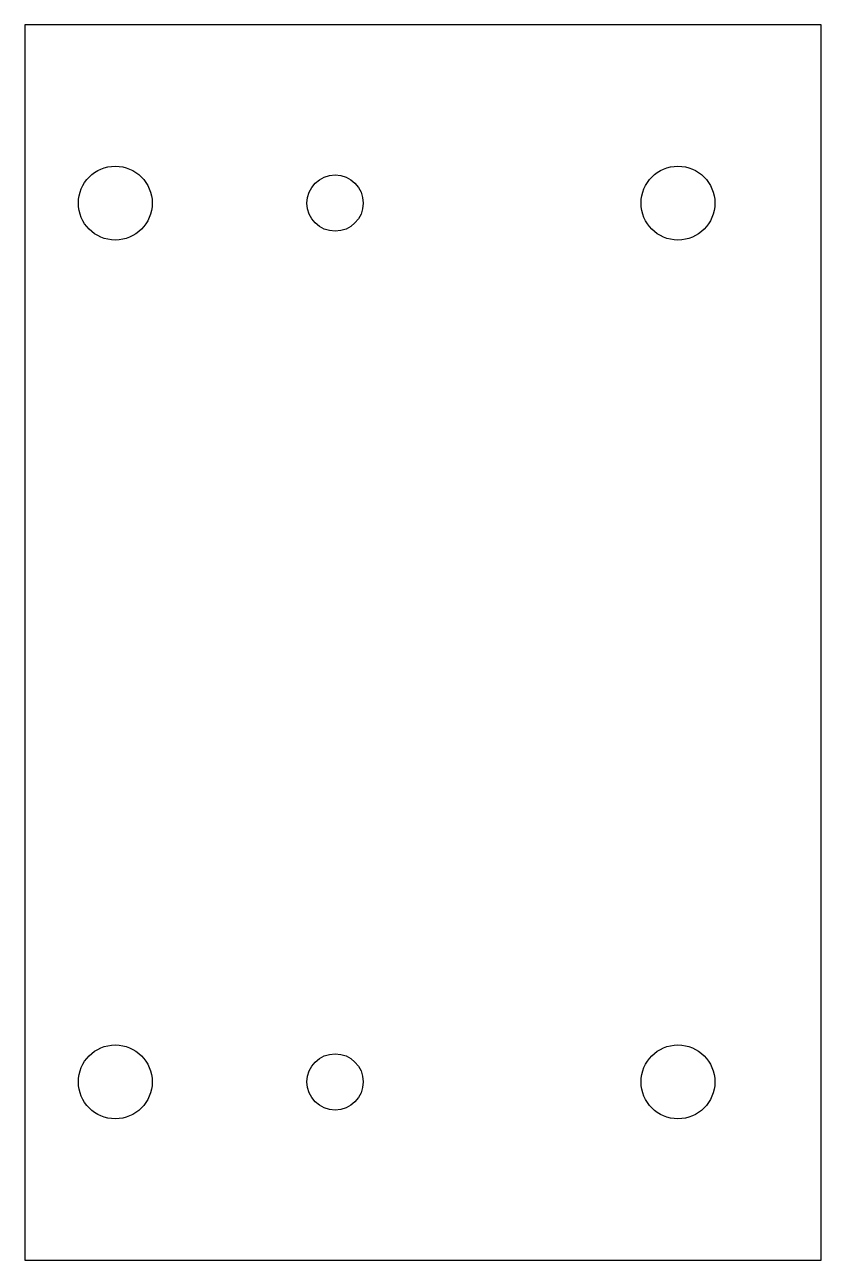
# Model space of a CAD drawing. Header units: millimetres. Extents: x -0.1 to 45.1, y -10.1 to 60.2.
import ezdxf

# ---------------------------------------------------------------- set-up
doc = ezdxf.new("R2010")
doc.units = ezdxf.units.MM
doc.layers.add('CUTOUTS', color=1, linetype='CONTINUOUS')
doc.layers.add('PERIMETER', color=5, linetype='CONTINUOUS')

msp = doc.modelspace()

# ---------------------------------------------------------------- linework, layer by layer
at = {"layer": 'CUTOUTS'}
for centre, radius in [((5, 50), 2.1), ((37, 50), 2.1), ((17.5, 50), 1.6), ((5, 0), 2.1), ((17.5, 0), 1.6), ((37, 0), 2.1)]:
    msp.add_circle(centre, radius, dxfattribs=at)
at = {"layer": 'PERIMETER'}
msp.add_lwpolyline([(45.15, 60.15), (-0.15, 60.15), (-0.15, -10.15), (45.15, -10.15)], close=True, dxfattribs=at)

doc.saveas('drawing.dxf')
